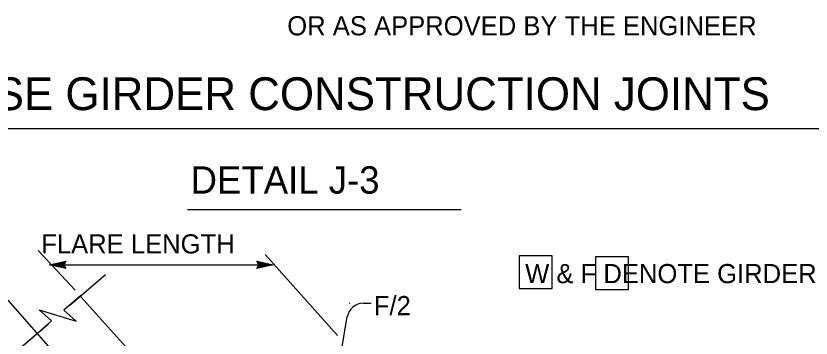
# Model space of a CAD drawing. Extents: x -894 to 866, y -476 to 714.
# Drawn here: x -671 to -380.2, y -87.9 to 29.9 of the extents above; entities that cross this region are included whole.
import ezdxf

# ---------------------------------------------------------------- set-up
doc = ezdxf.new("R2010")
doc.units = 0
for name, color, linetype in [('56 Stage 3 Anno', 7, 'Continuous'), ('57 Undefined', 7, 'Continuous'), ('60 Nongeo Data', 7, 'Continuous')]:
    doc.layers.add(name, color=color, linetype=linetype)

msp = doc.modelspace()

# ---------------------------------------------------------------- linework, layer by layer
at = {"layer": '56 Stage 3 Anno'}
for p, q in [((-649.39, -70.38), (-662.82, -55.82)), ((-579.81, -57.25), (-553.43, -86.95)), ((-658.75, -61.05), (-652.75, -59.72)), ((-658.75, -61.05), (-576.91, -61.05)), ((-652.75, -62.39), (-658.75, -61.05)), ((-658.75, -61.05), (-658.75, -61.05)), ((-652.97, -62.03), (-657.37, -61.05)), ((-657.36, -61.04), (-652.99, -60.08)), ((-655.99, -61.05), (-653.16, -60.42)), ((-653.2, -61.67), (-655.99, -61.05)), ((-654.61, -61.05), (-653.4, -60.78)), ((-653.38, -61.32), (-654.61, -61.05)), ((-652.75, -59.72), (-653.55, -61.05)), ((-653.55, -61.05), (-652.75, -62.39)), ((-652.75, -59.72), (-652.75, -59.72)), ((-582.11, -61.05), (-582.91, -59.71)), ((-582.91, -59.71), (-582.91, -59.71)), ((-582.91, -59.71), (-576.91, -61.05)), ((-576.91, -61.05), (-582.91, -62.38)), ((-582.91, -62.38), (-582.11, -61.05)), ((-582.69, -60.06), (-578.29, -61.05)), ((-578.3, -61.05), (-582.67, -62.02)), ((-579.67, -61.04), (-582.49, -61.67)), ((-582.46, -60.42), (-579.67, -61.04)), ((-582.28, -60.77), (-581.05, -61.04)), ((-581.05, -61.04), (-582.26, -61.31)), ((-576.91, -61.05), (-576.91, -61.05)), ((-652.75, -62.39), (-652.75, -62.39)), ((-582.91, -62.38), (-582.91, -62.38)), ((-673.99, -73.98), (-631.69, -121.98)), ((-543.9, -75.13), (-541.11, -75.13)), ((-552.29, -94.65), (-549.82, -80.13))]:
    msp.add_line(p, q, dxfattribs=at)
for centre, radius, end in [((-543.9, -81.13), 6, 170.3368), ((-548.88, -75.23), 0.1, 170.3375)]:
    msp.add_arc(centre, radius, 90, end, dxfattribs=at)
at = {"layer": '57 Undefined'}
for p, q in [((-762.68, -11.21), (-329.31, -11.21)), ((-608.19, -40.83), (-508.16, -40.83))]:
    msp.add_line(p, q, dxfattribs=at)
for points in [[(-486.9, -57.74), (-486.9, -69.74), (-474.9, -69.74), (-474.9, -57.74)], [(-458.99, -58.12), (-458.99, -70.12), (-446.99, -70.12), (-446.99, -58.12)]]:
    msp.add_lwpolyline(points, close=True, dxfattribs=at)
at = {"layer": '60 Nongeo Data'}
for p, q in [((-638.29, -64.68), (-651.27, -75.95)), ((-647.27, -72.26), (-653.5, -77.67)), ((-609.49, -114.48), (-647.29, -72.78)), ((-659.12, -82.76), (-668.19, -90.62)), ((-658.03, -81.6), (-664.26, -87)), ((-663.66, -86.68), (-669.89, -92.09))]:
    msp.add_line(p, q, dxfattribs=at)
msp.add_lwpolyline([(-658.03, -81.6), (-662.53, -77.56), (-649, -81.71), (-653.5, -77.67)], dxfattribs=at)

# ---------------------------------------------------------------- texts
at = {"layer": '57 Undefined'}
for s, height, p in [('OR AS APPROVED BY THE ENGINEER', 7, (-571.77, 22.84)), ('TRANSVERSE GIRDER CONSTRUCTION JOINTS', 12, (-766.15, -4.51)), ('DETAIL J-3 ', 10, (-607.13, -35.05)), ('FLARE LENGTH', 7, (-661.74, -56.92)), ('W & F DENOTE GIRDER WIDTH IN INCHES', 7, (-484.76, -67.78)), ('F/2', 7, (-540.1, -79.49))]:
    msp.add_text(s, height=height, dxfattribs=at).set_placement(p)

doc.saveas('drawing.dxf')
